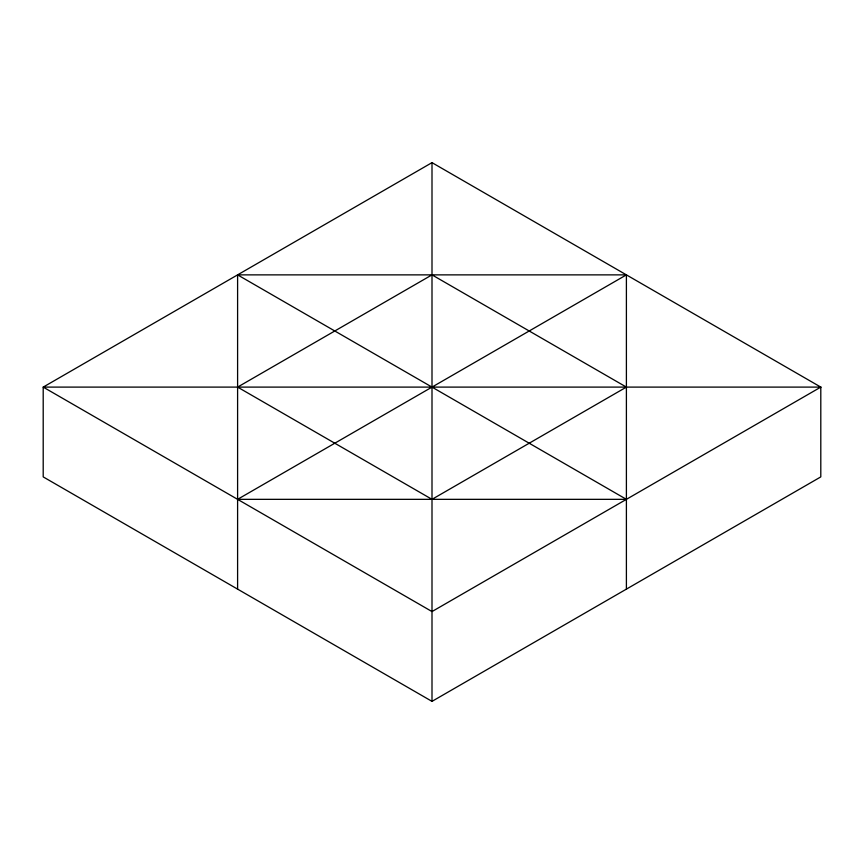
<?xml version="1.0" encoding="UTF-8"?>
<svg xmlns="http://www.w3.org/2000/svg" width="864" height="864" viewBox="0 0 864 864"><rect width="100%" height="100%" fill="white"/><g stroke="black" fill="none" stroke-linecap="round" stroke-linejoin="round"><path stroke-width="1.3" d="M432 162.637L43.2 387.104L43.2 476.896L432 701.363L820.8 476.896L820.8 387.104L432 162.637L432 701.363M626.4 589.129L626.4 274.871L237.6 499.338L626.4 499.338L237.6 274.871L237.6 589.129M237.6 274.871L626.4 274.871M432 274.871L237.6 387.104L432 499.338L626.4 387.104L432 274.871M820.8 387.104L432 611.572L43.2 387.104L820.8 387.104"/></g></svg>
